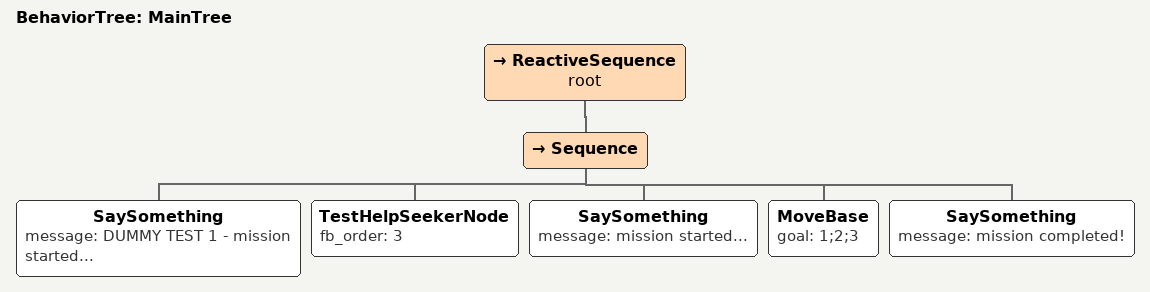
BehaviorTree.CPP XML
<root BTCPP_format="4" >

     <BehaviorTree ID="MainTree">
        <ReactiveSequence name="root">
            <Sequence>
                <SaySomething   message="DUMMY TEST 1 - mission started..." />
                <TestHelpSeekerNode fb_order="3" />
                <SaySomething   message="mission started..." />
                <MoveBase       goal="1;2;3"/>
                <SaySomething   message="mission completed!" />
            </Sequence>
        </ReactiveSequence>
     </BehaviorTree>

 </root>
